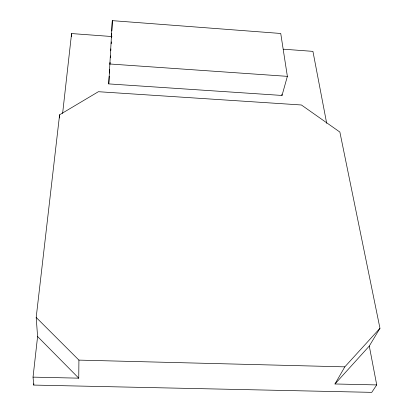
<?xml version="1.0" encoding="UTF-8"?>
<svg xmlns="http://www.w3.org/2000/svg" width="413" height="413" viewBox="0 0 413 413"><rect width="100%" height="100%" fill="white"/><g stroke="black" fill="none" stroke-linecap="round" stroke-linejoin="round"><path stroke-width="0.62" d="M36.189 317.447L37.593 336.533L33.04 377.126L78.754 378.163L78.919 360.11L36.189 317.447L59.591 114.793L98.397 91.707L301.402 104.985L339.873 132.062L379.96 328.278L369.284 346.053L334.979 383.976L376.723 384.926L369.284 346.053M108.753 83.906L112.315 20.65L280.742 33.474L287.371 76.353L282.027 95.455L108.753 83.906L109.218 76.266M111.541 37.382L111.716 33.52M111.835 30.949L112.315 20.65M109.414 73.08L109.646 69.26M109.956 64.165L110.075 62.255M110.343 57.794L110.462 55.884M110.772 50.789L110.885 48.879M111.195 43.788L111.314 41.873M376.723 384.926L371.757 392.35L33.758 385.076L33.902 383.791M62.616 113.436L71.573 33.561L112.011 36.545M334.979 383.976L344.819 366.858L379.96 328.278M78.919 360.11L344.819 366.858M109.662 63.979L287.371 76.353M283.401 49.188L312.93 51.367L326.688 123.311M37.593 336.533L78.754 378.163M281.842 94.2L282.027 95.455M33.04 377.126L33.758 385.076M59.591 114.793L59.653 117.973M71.573 33.561L71.583 36.597"/></g></svg>
